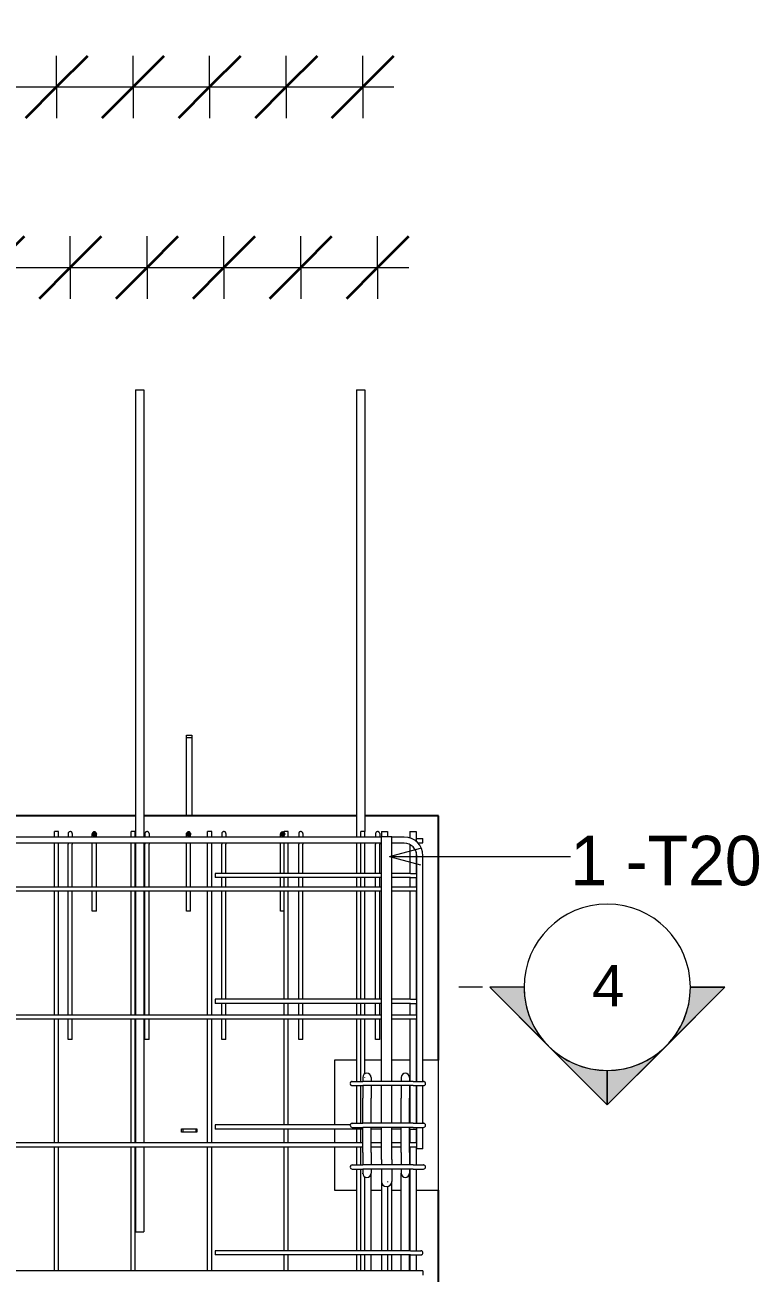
# Model space of a CAD drawing. Header units: millimetres. Extents: x -6138 to 17183, y 2886 to 77066.
# Drawn here: x -2346 to -934, y 5320 to 7722 of the extents above; entities that cross this region are included whole.
import ezdxf

# ---------------------------------------------------------------- set-up
doc = ezdxf.new("R2010")
doc.units = ezdxf.units.MM
for name, color, linetype, lineweight in [('A-ANNO-DIMS', 211, 'Continuous', 9), ('A-ANNO-DIMS-40', 211, 'Continuous', 9), ('A-GENM', 13, 'Continuous', 18), ('A-WALL', 113, 'Continuous', 25), ('G-ANNO-SYMB', 111, 'Continuous', 9), ('S-BEAM', 12, 'Continuous', 18), ('S-RBAR', 171, 'Continuous', 18), ('S-RBAR-IDEN', 171, 'Continuous', 9)]:
    doc.layers.add(name, color=color, linetype=linetype, lineweight=lineweight)
doc.styles.add('Arial', font='arial.ttf', dxfattribs={"height": 80})
doc.styles.add('Nirmala UI', font='Nirmala.ttf', dxfattribs={"height": 95.25})
doc.dimstyles.new('Arc_Length_-_2_5mm_Arial', dxfattribs={"dimscale": 304.8, "dimtxt": 100.546939, "dimasz": 0.393701, "dimexe": 0.19685, "dimexo": 0.0625, "dimgap": 0.229659, "dimtad": 1, "dimdec": 4, "dimzin": 0, "dimdsep": 46, "dimtxsty": 'Arial', "dimblk1": 'OBLIQUE', "dimblk2": 'OBLIQUE', "dimsah": 1, "dimcen": 0.09, "dimdle": 0.19685, "dimazin": 0, "dimtfac": 1, "dimtdec": 4, "dimtix": 1, "dimtmove": 0, "dimatfit": 3, "dimfxl": 0.19685, "dimfxlon": 1, "dimtvp": 1, "dimtolj": 1, "dimtzin": 0, "dimarcsym": 2})
doc.dimstyles.new('Arc_Length_-_2_5mm_Arial_1', dxfattribs={"dimscale": 304.8, "dimtxt": 100.546939, "dimasz": 0.393701, "dimexe": 0.19685, "dimexo": 0.0625, "dimgap": 0.229659, "dimtad": 1, "dimdec": 4, "dimzin": 0, "dimdsep": 46, "dimtxsty": 'Nirmala UI', "dimblk1": 'OBLIQUE', "dimblk2": 'OBLIQUE', "dimsah": 1, "dimcen": 0.09, "dimdle": 0.19685, "dimazin": 0, "dimtfac": 1, "dimtdec": 4, "dimtix": 1, "dimtmove": 0, "dimatfit": 3, "dimfxl": 0.19685, "dimfxlon": 1, "dimtvp": 1, "dimtolj": 1, "dimtzin": 0, "dimarcsym": 2})

# ---------------------------------------------------------------- blocks, each defined once
blk = doc.blocks.new('RR spread anchor face based - RR-SA-1_4-160-614768-Elevation Front 1')
at = {"layer": 'A-GENM'}
for p, q in [((-3735.4, 5597.7), (-3732.9, 5597.7)), ((-3735.4, 5591.7), (-3735.4, 5597.7)), ((-3732.9, 5597.7), (-3707.9, 5597.7)), ((-3732.9, 5597.7), (-3732.9, 5591.7)), ((-3707.9, 5597.7), (-3705.4, 5597.7)), ((-3707.9, 5597.7), (-3707.9, 5591.7)), ((-3705.4, 5597.7), (-3705.4, 5591.7)), ((-3732.9, 5591.7), (-3735.4, 5591.7)), ((-3707.9, 5591.7), (-3732.9, 5591.7)), ((-3705.4, 5591.7), (-3707.9, 5591.7))]:
    blk.add_line(p, q, dxfattribs=at)
blk = doc.blocks.new('RR spread anchor face based - RR-SA-2_5-250-614728-Elevation Front 1')
at = {"layer": 'A-GENM'}
for p, q in [((-3725.4, 6350), (-3725.4, 6355)), ((-3725.4, 6355), (-3715.4, 6355)), ((-3725.4, 6199.7), (-3725.4, 6350)), ((-3715.4, 6350), (-3725.4, 6350)), ((-3715.4, 6355), (-3715.4, 6350)), ((-3715.4, 6350), (-3715.4, 6199.7))]:
    blk.add_line(p, q, dxfattribs=at)
blk = doc.blocks.new('DIMBLOCK12-Elevation Front 1')
at = {"layer": 'A-ANNO-DIMS-40', "lineweight": 35}
for p, q in [((-2407.3, 7255.1), (-2347.3, 7315.1)), ((-2259.4, 7255.1), (-2199.4, 7315.1)), ((-2407.3, 7255.1), (-2467.3, 7195.1)), ((-2259.4, 7255.1), (-2319.4, 7195.1))]:
    blk.add_line(p, q, dxfattribs=at)
at = {"layer": 'A-ANNO-DIMS-40'}
for p, q in [((-2407.3, 7255.1), (-2407.3, 7315.1)), ((-2259.4, 7255.1), (-2259.4, 7315.1)), ((-2407.3, 7255.1), (-2259.4, 7255.1)), ((-2407.3, 7255.1), (-2407.3, 7195.1)), ((-2259.4, 7255.1), (-2259.4, 7195.1))]:
    blk.add_line(p, q, dxfattribs=at)
blk = doc.blocks.new('_Oblique')
at = {"color": 0, "linetype": 'ByBlock', "lineweight": -2}
blk.add_line((-0.5, -0.5), (0.5, 0.5), dxfattribs=at)
blk = doc.blocks.new('DIMBLOCK13-Elevation Front 1')
at = {"layer": 'A-ANNO-DIMS-40', "lineweight": 35}
for p, q in [((-2259.4, 7255.1), (-2199.4, 7315.1)), ((-2111.5, 7255.1), (-2051.5, 7315.1)), ((-2259.4, 7255.1), (-2319.4, 7195.1)), ((-2111.5, 7255.1), (-2171.5, 7195.1))]:
    blk.add_line(p, q, dxfattribs=at)
at = {"layer": 'A-ANNO-DIMS-40'}
for p, q in [((-2259.4, 7255.1), (-2259.4, 7315.1)), ((-2111.5, 7255.1), (-2111.5, 7315.1)), ((-2259.4, 7255.1), (-2111.5, 7255.1)), ((-2259.4, 7255.1), (-2259.4, 7195.1)), ((-2111.5, 7255.1), (-2111.5, 7195.1))]:
    blk.add_line(p, q, dxfattribs=at)
blk = doc.blocks.new('DIMBLOCK14-Elevation Front 1')
at = {"layer": 'A-ANNO-DIMS-40', "lineweight": 35}
for p, q in [((-2111.5, 7255.1), (-2051.5, 7315.1)), ((-1963.5, 7255.1), (-1903.5, 7315.1)), ((-2111.5, 7255.1), (-2171.5, 7195.1)), ((-1963.5, 7255.1), (-2023.5, 7195.1))]:
    blk.add_line(p, q, dxfattribs=at)
at = {"layer": 'A-ANNO-DIMS-40'}
for p, q in [((-2111.5, 7255.1), (-2111.5, 7315.1)), ((-1963.5, 7255.1), (-1963.5, 7315.1)), ((-2111.5, 7255.1), (-1963.5, 7255.1)), ((-2111.5, 7255.1), (-2111.5, 7195.1)), ((-1963.5, 7255.1), (-1963.5, 7195.1))]:
    blk.add_line(p, q, dxfattribs=at)
blk = doc.blocks.new('DIMBLOCK15-Elevation Front 1')
at = {"layer": 'A-ANNO-DIMS-40', "lineweight": 35}
for p, q in [((-1963.5, 7255.1), (-1903.5, 7315.1)), ((-1815.6, 7255.1), (-1755.6, 7315.1)), ((-1963.5, 7255.1), (-2023.5, 7195.1)), ((-1815.6, 7255.1), (-1875.6, 7195.1))]:
    blk.add_line(p, q, dxfattribs=at)
at = {"layer": 'A-ANNO-DIMS-40'}
for p, q in [((-1963.5, 7255.1), (-1963.5, 7315.1)), ((-1815.6, 7255.1), (-1815.6, 7315.1)), ((-1963.5, 7255.1), (-1815.6, 7255.1)), ((-1963.5, 7255.1), (-1963.5, 7195.1)), ((-1815.6, 7255.1), (-1815.6, 7195.1))]:
    blk.add_line(p, q, dxfattribs=at)
blk = doc.blocks.new('DIMBLOCK16-Elevation Front 1')
at = {"layer": 'A-ANNO-DIMS-40', "lineweight": 35}
for p, q in [((-1815.6, 7255.1), (-1755.6, 7315.1)), ((-1667.7, 7255.1), (-1607.7, 7315.1)), ((-1815.6, 7255.1), (-1875.6, 7195.1)), ((-1667.7, 7255.1), (-1727.7, 7195.1))]:
    blk.add_line(p, q, dxfattribs=at)
at = {"layer": 'A-ANNO-DIMS-40'}
for p, q in [((-1815.6, 7255.1), (-1815.6, 7315.1)), ((-1667.7, 7255.1), (-1667.7, 7315.1)), ((-1815.6, 7255.1), (-1607.7, 7255.1)), ((-1815.6, 7255.1), (-1815.6, 7195.1)), ((-1667.7, 7255.1), (-1667.7, 7195.1))]:
    blk.add_line(p, q, dxfattribs=at)
blk = doc.blocks.new('DIMBLOCK17-Elevation Front 1')
at = {"layer": 'A-ANNO-DIMS-40', "lineweight": 35}
for p, q in [((-4034.5, 7255.1), (-3974.5, 7315.1)), ((-3886.6, 7255.1), (-3826.6, 7315.1)), ((-3738.6, 7255.1), (-3678.6, 7315.1)), ((-3590.7, 7255.1), (-3530.7, 7315.1)), ((-3442.8, 7255.1), (-3382.8, 7315.1)), ((-3294.9, 7255.1), (-3234.9, 7315.1)), ((-3146.9, 7255.1), (-3086.9, 7315.1)), ((-2999, 7255.1), (-2939, 7315.1)), ((-2851.1, 7255.1), (-2791.1, 7315.1)), ((-2703.2, 7255.1), (-2643.2, 7315.1)), ((-2555.2, 7255.1), (-2495.2, 7315.1)), ((-2407.3, 7255.1), (-2347.3, 7315.1)), ((-2259.4, 7255.1), (-2199.4, 7315.1)), ((-2111.5, 7255.1), (-2051.5, 7315.1)), ((-1963.5, 7255.1), (-1903.5, 7315.1)), ((-1815.6, 7255.1), (-1755.6, 7315.1)), ((-1667.7, 7255.1), (-1607.7, 7315.1)), ((-4034.5, 7255.1), (-4094.5, 7195.1)), ((-3886.6, 7255.1), (-3946.6, 7195.1)), ((-3738.6, 7255.1), (-3798.6, 7195.1)), ((-3590.7, 7255.1), (-3650.7, 7195.1)), ((-3442.8, 7255.1), (-3502.8, 7195.1)), ((-3294.9, 7255.1), (-3354.9, 7195.1)), ((-3146.9, 7255.1), (-3206.9, 7195.1)), ((-2999, 7255.1), (-3059, 7195.1)), ((-2851.1, 7255.1), (-2911.1, 7195.1)), ((-2703.2, 7255.1), (-2763.2, 7195.1)), ((-2555.2, 7255.1), (-2615.2, 7195.1)), ((-2407.3, 7255.1), (-2467.3, 7195.1)), ((-2259.4, 7255.1), (-2319.4, 7195.1)), ((-2111.5, 7255.1), (-2171.5, 7195.1)), ((-1963.5, 7255.1), (-2023.5, 7195.1)), ((-1815.6, 7255.1), (-1875.6, 7195.1)), ((-1667.7, 7255.1), (-1727.7, 7195.1))]:
    blk.add_line(p, q, dxfattribs=at)
at = {"layer": 'A-ANNO-DIMS-40'}
for p, q in [((-4034.5, 7255.1), (-4034.5, 7315.1)), ((-3886.6, 7255.1), (-3886.6, 7315.1)), ((-3738.6, 7255.1), (-3738.6, 7315.1)), ((-3590.7, 7255.1), (-3590.7, 7315.1)), ((-3442.8, 7255.1), (-3442.8, 7315.1)), ((-3294.9, 7255.1), (-3294.9, 7315.1)), ((-3146.9, 7255.1), (-3146.9, 7315.1)), ((-2999, 7255.1), (-2999, 7315.1)), ((-2851.1, 7255.1), (-2851.1, 7315.1)), ((-2703.2, 7255.1), (-2703.2, 7315.1)), ((-2555.2, 7255.1), (-2555.2, 7315.1)), ((-2407.3, 7255.1), (-2407.3, 7315.1)), ((-2259.4, 7255.1), (-2259.4, 7315.1)), ((-2111.5, 7255.1), (-2111.5, 7315.1)), ((-1963.5, 7255.1), (-1963.5, 7315.1)), ((-1815.6, 7255.1), (-1815.6, 7315.1)), ((-1667.7, 7255.1), (-1667.7, 7315.1)), ((-4094.5, 7255.1), (-1607.7, 7255.1)), ((-4094.5, 7255.1), (-3886.6, 7255.1)), ((-4034.5, 7255.1), (-4034.5, 7195.1)), ((-3886.6, 7255.1), (-3738.6, 7255.1)), ((-3886.6, 7255.1), (-3886.6, 7195.1)), ((-3738.6, 7255.1), (-3590.7, 7255.1)), ((-3738.6, 7255.1), (-3738.6, 7195.1)), ((-3590.7, 7255.1), (-3442.8, 7255.1)), ((-3590.7, 7255.1), (-3590.7, 7195.1)), ((-3442.8, 7255.1), (-3294.9, 7255.1)), ((-3442.8, 7255.1), (-3442.8, 7195.1)), ((-3294.9, 7255.1), (-3146.9, 7255.1)), ((-3294.9, 7255.1), (-3294.9, 7195.1)), ((-3146.9, 7255.1), (-2999, 7255.1)), ((-3146.9, 7255.1), (-3146.9, 7195.1)), ((-2999, 7255.1), (-2851.1, 7255.1)), ((-2999, 7255.1), (-2999, 7195.1)), ((-2851.1, 7255.1), (-2703.2, 7255.1)), ((-2851.1, 7255.1), (-2851.1, 7195.1)), ((-2703.2, 7255.1), (-2555.2, 7255.1)), ((-2703.2, 7255.1), (-2703.2, 7195.1)), ((-2555.2, 7255.1), (-2407.3, 7255.1)), ((-2555.2, 7255.1), (-2555.2, 7195.1)), ((-2407.3, 7255.1), (-2259.4, 7255.1)), ((-2407.3, 7255.1), (-2407.3, 7195.1)), ((-2259.4, 7255.1), (-2111.5, 7255.1)), ((-2259.4, 7255.1), (-2259.4, 7195.1)), ((-2111.5, 7255.1), (-1963.5, 7255.1)), ((-2111.5, 7255.1), (-2111.5, 7195.1)), ((-1963.5, 7255.1), (-1815.6, 7255.1)), ((-1963.5, 7255.1), (-1963.5, 7195.1)), ((-1815.6, 7255.1), (-1607.7, 7255.1)), ((-1815.6, 7255.1), (-1815.6, 7195.1)), ((-1667.7, 7255.1), (-1667.7, 7195.1))]:
    blk.add_line(p, q, dxfattribs=at)
blk = doc.blocks.new('_None')
blk = doc.blocks.new('DIMBLOCK29-Elevation Front 1')
at = {"layer": 'A-ANNO-DIMS-40', "lineweight": 35}
for p, q in [((-2433, 7602.5), (-2373, 7662.5)), ((-2285.7, 7602.5), (-2225.7, 7662.5)), ((-2433, 7602.5), (-2493, 7542.5)), ((-2285.7, 7602.5), (-2345.7, 7542.5))]:
    blk.add_line(p, q, dxfattribs=at)
at = {"layer": 'A-ANNO-DIMS-40'}
for p, q in [((-2433, 7602.5), (-2433, 7662.5)), ((-2285.7, 7602.5), (-2285.7, 7662.5)), ((-2433, 7602.5), (-2285.7, 7602.5)), ((-2433, 7602.5), (-2433, 7542.5)), ((-2285.7, 7602.5), (-2285.7, 7542.5))]:
    blk.add_line(p, q, dxfattribs=at)
blk = doc.blocks.new('DIMBLOCK30-Elevation Front 1')
at = {"layer": 'A-ANNO-DIMS-40', "lineweight": 35}
for p, q in [((-2285.7, 7602.5), (-2225.7, 7662.5)), ((-2138.3, 7602.5), (-2078.3, 7662.5)), ((-2285.7, 7602.5), (-2345.7, 7542.5)), ((-2138.3, 7602.5), (-2198.3, 7542.5))]:
    blk.add_line(p, q, dxfattribs=at)
at = {"layer": 'A-ANNO-DIMS-40'}
for p, q in [((-2285.7, 7602.5), (-2285.7, 7662.5)), ((-2138.3, 7602.5), (-2138.3, 7662.5)), ((-2285.7, 7602.5), (-2138.3, 7602.5)), ((-2285.7, 7602.5), (-2285.7, 7542.5)), ((-2138.3, 7602.5), (-2138.3, 7542.5))]:
    blk.add_line(p, q, dxfattribs=at)
blk = doc.blocks.new('DIMBLOCK31-Elevation Front 1')
at = {"layer": 'A-ANNO-DIMS-40', "lineweight": 35}
for p, q in [((-2138.3, 7602.5), (-2078.3, 7662.5)), ((-1991, 7602.5), (-1931, 7662.5)), ((-2138.3, 7602.5), (-2198.3, 7542.5)), ((-1991, 7602.5), (-2051, 7542.5))]:
    blk.add_line(p, q, dxfattribs=at)
at = {"layer": 'A-ANNO-DIMS-40'}
for p, q in [((-2138.3, 7602.5), (-2138.3, 7662.5)), ((-1991, 7602.5), (-1991, 7662.5)), ((-2138.3, 7602.5), (-1991, 7602.5)), ((-2138.3, 7602.5), (-2138.3, 7542.5)), ((-1991, 7602.5), (-1991, 7542.5))]:
    blk.add_line(p, q, dxfattribs=at)
blk = doc.blocks.new('DIMBLOCK32-Elevation Front 1')
at = {"layer": 'A-ANNO-DIMS-40', "lineweight": 35}
for p, q in [((-1991, 7602.5), (-1931, 7662.5)), ((-1843.6, 7602.5), (-1783.6, 7662.5)), ((-1991, 7602.5), (-2051, 7542.5)), ((-1843.6, 7602.5), (-1903.6, 7542.5))]:
    blk.add_line(p, q, dxfattribs=at)
at = {"layer": 'A-ANNO-DIMS-40'}
for p, q in [((-1991, 7602.5), (-1991, 7662.5)), ((-1843.6, 7602.5), (-1843.6, 7662.5)), ((-1991, 7602.5), (-1843.6, 7602.5)), ((-1991, 7602.5), (-1991, 7542.5)), ((-1843.6, 7602.5), (-1843.6, 7542.5))]:
    blk.add_line(p, q, dxfattribs=at)
blk = doc.blocks.new('DIMBLOCK33-Elevation Front 1')
at = {"layer": 'A-ANNO-DIMS-40', "lineweight": 35}
for p, q in [((-1843.6, 7602.5), (-1783.6, 7662.5)), ((-1696.3, 7602.5), (-1636.3, 7662.5)), ((-1843.6, 7602.5), (-1903.6, 7542.5)), ((-1696.3, 7602.5), (-1756.3, 7542.5))]:
    blk.add_line(p, q, dxfattribs=at)
at = {"layer": 'A-ANNO-DIMS-40'}
for p, q in [((-1843.6, 7602.5), (-1843.6, 7662.5)), ((-1696.3, 7602.5), (-1696.3, 7662.5)), ((-1843.6, 7602.5), (-1636.3, 7602.5)), ((-1843.6, 7602.5), (-1843.6, 7542.5)), ((-1696.3, 7602.5), (-1696.3, 7542.5))]:
    blk.add_line(p, q, dxfattribs=at)
blk = doc.blocks.new('DIMBLOCK34-Elevation Front 1')
at = {"layer": 'A-ANNO-DIMS-40', "lineweight": 35}
for p, q in [((-4053.7, 7602.5), (-3993.7, 7662.5)), ((-3906.4, 7602.5), (-3846.4, 7662.5)), ((-3759, 7602.5), (-3699, 7662.5)), ((-3611.7, 7602.5), (-3551.7, 7662.5)), ((-3464.4, 7602.5), (-3404.4, 7662.5)), ((-3317, 7602.5), (-3257, 7662.5)), ((-3169.7, 7602.5), (-3109.7, 7662.5)), ((-3022.4, 7602.5), (-2962.4, 7662.5)), ((-2875, 7602.5), (-2815, 7662.5)), ((-2727.7, 7602.5), (-2667.7, 7662.5)), ((-2580.3, 7602.5), (-2520.3, 7662.5)), ((-2433, 7602.5), (-2373, 7662.5)), ((-2285.7, 7602.5), (-2225.7, 7662.5)), ((-2138.3, 7602.5), (-2078.3, 7662.5)), ((-1991, 7602.5), (-1931, 7662.5)), ((-1843.6, 7602.5), (-1783.6, 7662.5)), ((-1696.3, 7602.5), (-1636.3, 7662.5)), ((-4053.7, 7602.5), (-4113.7, 7542.5)), ((-3906.4, 7602.5), (-3966.4, 7542.5)), ((-3759, 7602.5), (-3819, 7542.5)), ((-3611.7, 7602.5), (-3671.7, 7542.5)), ((-3464.4, 7602.5), (-3524.4, 7542.5)), ((-3317, 7602.5), (-3377, 7542.5)), ((-3169.7, 7602.5), (-3229.7, 7542.5)), ((-3022.4, 7602.5), (-3082.4, 7542.5)), ((-2875, 7602.5), (-2935, 7542.5)), ((-2727.7, 7602.5), (-2787.7, 7542.5)), ((-2580.3, 7602.5), (-2640.3, 7542.5)), ((-2433, 7602.5), (-2493, 7542.5)), ((-2285.7, 7602.5), (-2345.7, 7542.5)), ((-2138.3, 7602.5), (-2198.3, 7542.5)), ((-1991, 7602.5), (-2051, 7542.5)), ((-1843.6, 7602.5), (-1903.6, 7542.5)), ((-1696.3, 7602.5), (-1756.3, 7542.5))]:
    blk.add_line(p, q, dxfattribs=at)
at = {"layer": 'A-ANNO-DIMS-40'}
for p, q in [((-4053.7, 7602.5), (-4053.7, 7662.5)), ((-3906.4, 7602.5), (-3906.4, 7662.5)), ((-3759, 7602.5), (-3759, 7662.5)), ((-3611.7, 7602.5), (-3611.7, 7662.5)), ((-3464.4, 7602.5), (-3464.4, 7662.5)), ((-3317, 7602.5), (-3317, 7662.5)), ((-3169.7, 7602.5), (-3169.7, 7662.5)), ((-3022.4, 7602.5), (-3022.4, 7662.5)), ((-2875, 7602.5), (-2875, 7662.5)), ((-2727.7, 7602.5), (-2727.7, 7662.5)), ((-2580.3, 7602.5), (-2580.3, 7662.5)), ((-2433, 7602.5), (-2433, 7662.5)), ((-2285.7, 7602.5), (-2285.7, 7662.5)), ((-2138.3, 7602.5), (-2138.3, 7662.5)), ((-1991, 7602.5), (-1991, 7662.5)), ((-1843.6, 7602.5), (-1843.6, 7662.5)), ((-1696.3, 7602.5), (-1696.3, 7662.5)), ((-4113.7, 7602.5), (-1636.3, 7602.5)), ((-4113.7, 7602.5), (-3906.4, 7602.5)), ((-4053.7, 7602.5), (-4053.7, 7542.5)), ((-3906.4, 7602.5), (-3759, 7602.5)), ((-3906.4, 7602.5), (-3906.4, 7542.5)), ((-3759, 7602.5), (-3611.7, 7602.5)), ((-3759, 7602.5), (-3759, 7542.5)), ((-3611.7, 7602.5), (-3464.4, 7602.5)), ((-3611.7, 7602.5), (-3611.7, 7542.5)), ((-3464.4, 7602.5), (-3317, 7602.5)), ((-3464.4, 7602.5), (-3464.4, 7542.5)), ((-3317, 7602.5), (-3169.7, 7602.5)), ((-3317, 7602.5), (-3317, 7542.5)), ((-3169.7, 7602.5), (-3022.4, 7602.5)), ((-3169.7, 7602.5), (-3169.7, 7542.5)), ((-3022.4, 7602.5), (-2875, 7602.5)), ((-3022.4, 7602.5), (-3022.4, 7542.5)), ((-2875, 7602.5), (-2727.7, 7602.5)), ((-2875, 7602.5), (-2875, 7542.5)), ((-2727.7, 7602.5), (-2580.3, 7602.5)), ((-2727.7, 7602.5), (-2727.7, 7542.5)), ((-2580.3, 7602.5), (-2433, 7602.5)), ((-2580.3, 7602.5), (-2580.3, 7542.5)), ((-2433, 7602.5), (-2285.7, 7602.5)), ((-2433, 7602.5), (-2433, 7542.5)), ((-2285.7, 7602.5), (-2138.3, 7602.5)), ((-2285.7, 7602.5), (-2285.7, 7542.5)), ((-2138.3, 7602.5), (-1991, 7602.5)), ((-2138.3, 7602.5), (-2138.3, 7542.5)), ((-1991, 7602.5), (-1843.6, 7602.5)), ((-1991, 7602.5), (-1991, 7542.5)), ((-1843.6, 7602.5), (-1636.3, 7602.5)), ((-1843.6, 7602.5), (-1843.6, 7542.5)), ((-1696.3, 7602.5), (-1696.3, 7542.5))]:
    blk.add_line(p, q, dxfattribs=at)
blk = doc.blocks.new('Detail View - M_Section Head - Filled SHOP DWG-600895-Elevation Front 1')
at = {"layer": 'G-ANNO-SYMB'}
h = blk.add_hatch(color=256, dxfattribs=at)
edge = h.paths.add_edge_path()
edge.add_line((-1452, 4670.2), (-1385.7, 4670.2))
edge.add_arc((-1225.7, 4670.2), 160, 180, 225)
edge.add_line((-1338.8, 4557.1), (-1452, 4670.2))
h = blk.add_hatch(color=256, dxfattribs=at)
edge = h.paths.add_edge_path()
edge.add_line((-999.4, 4670.2), (-1112.6, 4557.1))
edge.add_arc((-1225.7, 4670.2), 160, 315, 360)
edge.add_line((-1065.7, 4670.2), (-999.4, 4670.2))
h = blk.add_hatch(color=256, dxfattribs=at)
edge = h.paths.add_edge_path()
edge.add_line((-1225.7, 4443.9), (-1338.8, 4557.1))
edge.add_arc((-1225.7, 4670.2), 160, 225, 270)
edge.add_line((-1225.7, 4510.2), (-1225.7, 4443.9))
h = blk.add_hatch(color=256, dxfattribs=at)
edge = h.paths.add_edge_path()
edge.add_line((-1225.7, 4443.9), (-1225.7, 4510.2))
edge.add_arc((-1225.7, 4670.2), 160, 270, 315)
edge.add_line((-1112.6, 4557.1), (-1225.7, 4443.9))
for p, q in [((-1225.7, 4443.9), (-1452, 4670.2)), ((-1385.7, 4670.2), (-1452, 4670.2)), ((-1452, 4670.2), (-1338.8, 4557.1)), ((-1385.7, 4670.2), (-1452, 4670.2)), ((-1225.7, 4443.9), (-999.4, 4670.2)), ((-1112.6, 4557.1), (-999.4, 4670.2)), ((-1065.7, 4670.2), (-999.4, 4670.2)), ((-999.4, 4670.2), (-1065.7, 4670.2)), ((-1338.8, 4557.1), (-1225.7, 4443.9)), ((-1225.7, 4443.9), (-1112.6, 4557.1)), ((-1225.7, 4510.2), (-1225.7, 4443.9)), ((-1225.7, 4443.9), (-1225.7, 4510.2))]:
    blk.add_line(p, q, dxfattribs=at)
for start, end in [(360, 180), (180, 360), (180, 225), (315, 0), (225, 270), (270, 315)]:
    blk.add_arc((-1225.7, 4670.2), 160, start, end, dxfattribs=at)

msp = doc.modelspace()

# ---------------------------------------------------------------- hatches: boundary and pattern name
at = {"layer": 'S-RBAR'}
h = msp.add_hatch(color=256, dxfattribs=at)
edge = h.paths.add_edge_path()
edge.add_arc((-2212.89395, 6165.25082), 4, 0, 360)
for points in [[(-2212.89395, 6161.25082), (-2208.89395, 6165.25082), (-2212.89395, 6169.25082), (-2216.89395, 6165.25082)], [(-2031.64395, 6161.25082), (-2027.64395, 6165.25082), (-2031.64395, 6169.25082), (-2035.64395, 6165.25082), (-2034.81285, 6164.41972)], [(-1850.39395, 6161.25082), (-1846.39395, 6165.25082), (-1850.39395, 6169.25082), (-1854.39395, 6165.25082)]]:
    msp.add_hatch(color=256, dxfattribs=at).paths.add_polyline_path(points)
h = msp.add_hatch(color=256, dxfattribs=at)
edge = h.paths.add_edge_path()
edge.add_arc((-2031.64395, 6165.25082), 4, 0, 360)
h = msp.add_hatch(color=256, dxfattribs=at)
edge = h.paths.add_edge_path()
edge.add_arc((-1850.39395, 6165.25082), 4, 0, 360)

# ---------------------------------------------------------------- linework, layer by layer
at = {"layer": 'A-WALL'}
for p, q in [((-2133.39395, 6199.75), (-2617.39395, 6199.75)), ((-1708.39395, 6199.75), (-2117.39395, 6199.75)), ((-1550.39395, 6199.75), (-1692.39395, 6199.75)), ((-1550.39395, 5729.79961), (-1550.39395, 6199.75)), ((-1550.39395, 3269.75), (-1550.39395, 5479.75))]:
    msp.add_line(p, q, dxfattribs=at)
at = {"layer": 'G-ANNO-SYMB'}
msp.add_line((-1465.69533, 5870.20083), (-1511.09209, 5870.20083), dxfattribs=at)
at = {"layer": 'S-BEAM'}
for p, q in [((-1750.39395, 5729.75), (-1750.39395, 5605.18477)), ((-1708.39395, 5729.75), (-1750.39395, 5729.75)), ((-1660.39395, 5729.75), (-1692.3084, 5729.75)), ((-1605.39395, 5729.75), (-1640.39395, 5729.75)), ((-1592.39395, 5729.75), (-1593.39395, 5729.75)), ((-1550.39395, 5729.75), (-1580.39395, 5729.75)), ((-1550.39395, 5479.75), (-1550.39395, 5729.75)), ((-1750.39395, 5597.18477), (-1750.39395, 5570.57049)), ((-1750.39395, 5562.57049), (-1750.39395, 5479.75)), ((-1750.39395, 5479.75), (-1708.39395, 5479.75)), ((-1680.39395, 5479.75), (-1660.39395, 5479.75)), ((-1640.39395, 5479.75), (-1622.39395, 5479.75)), ((-1606.39395, 5479.75), (-1605.39395, 5479.75)), ((-1593.39395, 5479.75), (-1550.39395, 5479.75))]:
    msp.add_line(p, q, dxfattribs=at)
at = {"layer": 'S-RBAR'}
for p, q in [((-2133.39395, 7019.75), (-2133.39395, 6159.21371)), ((-2133.39395, 7019.75), (-2117.39395, 7019.75)), ((-2117.39395, 7019.75), (-2117.39395, 6159.21371)), ((-1708.39395, 7019.75), (-1708.39395, 6159.21371)), ((-1708.39395, 7019.75), (-1692.39395, 7019.75)), ((-1692.39395, 7019.75), (-1692.39395, 6169.75)), ((-1660.39395, 6159.21371), (-3490.39395, 6159.21371)), ((-2281.66219, 6169.75), (-2289.66219, 6169.75)), ((-2289.66219, 6159.21371), (-2289.66219, 6169.75)), ((-2281.66219, 6159.21371), (-2281.66219, 6169.75)), ((-2263.38948, 6165.75), (-2263.38948, 6159.34939)), ((-2255.38948, 6165.75), (-2255.38948, 6159.34939)), ((-2212.89395, 6169.25082), (-2216.89395, 6165.25082)), ((-2216.89395, 6159.39295), (-2216.89395, 6165.25082)), ((-2216.89395, 6165.25082), (-2212.89395, 6161.25082)), ((-2208.89395, 6165.25082), (-2212.89395, 6169.25082)), ((-2212.89395, 6161.25082), (-2208.89395, 6165.25082)), ((-2208.89395, 6159.39295), (-2208.89395, 6165.25082)), ((-2134.32375, 6169.75), (-2142.32375, 6169.75)), ((-2142.32375, 6159.21371), (-2142.32375, 6169.75)), ((-2134.32375, 6159.21371), (-2134.32375, 6169.75)), ((-2115.46527, 6165.75), (-2115.46527, 6159.34939)), ((-2107.46527, 6165.75), (-2107.46527, 6159.34939)), ((-2031.64395, 6169.25082), (-2035.64395, 6165.25082)), ((-2035.64395, 6159.39295), (-2035.64395, 6165.25082)), ((-2035.64395, 6165.25082), (-2034.81285, 6164.41972)), ((-2034.81285, 6164.41972), (-2031.64395, 6161.25082)), ((-2027.64395, 6165.25082), (-2031.64395, 6169.25082)), ((-2031.64395, 6161.25082), (-2027.64395, 6165.25082)), ((-2027.64395, 6159.39295), (-2027.64395, 6165.25082)), ((-1986.9853, 6169.75), (-1994.9853, 6169.75)), ((-1994.9853, 6159.21371), (-1994.9853, 6169.75)), ((-1986.9853, 6159.21371), (-1986.9853, 6169.75)), ((-1967.54106, 6165.75), (-1967.54106, 6159.34939)), ((-1959.54106, 6165.75), (-1959.54106, 6159.34939)), ((-1850.39395, 6169.25082), (-1854.39395, 6165.25082)), ((-1854.39395, 6159.39295), (-1854.39395, 6165.25082)), ((-1854.39395, 6165.25082), (-1850.39395, 6161.25082)), ((-1846.39395, 6165.25082), (-1850.39395, 6169.25082)), ((-1850.39395, 6161.25082), (-1846.39395, 6165.25082)), ((-1839.64685, 6169.75), (-1847.64685, 6169.75)), ((-1847.64685, 6159.21371), (-1847.64685, 6169.75)), ((-1839.64685, 6159.21371), (-1839.64685, 6169.75)), ((-1819.61685, 6165.75), (-1819.61685, 6159.34939)), ((-1811.61685, 6165.75), (-1811.61685, 6159.34939)), ((-1692.3084, 6169.75), (-1700.3084, 6169.75)), ((-1700.3084, 6159.21371), (-1700.3084, 6169.75)), ((-1692.3084, 6159.21371), (-1692.3084, 6169.75)), ((-1671.69263, 6165.75), (-1671.69263, 6159.34939)), ((-1663.69263, 6165.75), (-1663.69263, 6159.34939)), ((-1660.39395, 6169.75), (-1660.39395, 6159.75)), ((-1660.39395, 6169.75), (-1648.39395, 6169.75)), ((-1640.39395, 6159.75), (-1660.39395, 6159.75)), ((-1660.39395, 5688.88069), (-1660.39395, 6159.75)), ((-1648.39395, 6169.75), (-1648.39395, 6159.75)), ((-1640.39395, 5688.88069), (-1640.39395, 6159.75)), ((-1616.39395, 6159.21371), (-1640.39395, 6159.21371)), ((-1605.39395, 6169.75), (-1605.39395, 6157.29012)), ((-1605.39395, 6169.75), (-1593.39395, 6169.75)), ((-1593.39395, 6169.75), (-1593.39395, 6150.55399)), ((-1593.39395, 6156.3107), (-1580.39395, 6156.3107)), ((-1590.66275, 6148.3107), (-1580.39395, 6148.3107)), ((-1580.39395, 6148.3107), (-1580.39395, 6156.3107)), ((-1660.39395, 6147.21371), (-3490.39395, 6147.21371)), ((-2289.66219, 6063.0365), (-2289.66219, 6147.21371)), ((-2281.66219, 6063.0365), (-2281.66219, 6147.21371)), ((-2263.38948, 6147.37398), (-2263.38948, 6145.75)), ((-2263.38948, 6063.0365), (-2263.38948, 6145.75)), ((-2255.38948, 6147.37398), (-2255.38948, 6145.75)), ((-2255.38948, 6063.0365), (-2255.38948, 6145.75)), ((-2216.89395, 6145.25082), (-2216.89395, 6147.42673)), ((-2216.89395, 6063.0365), (-2216.89395, 6145.25082)), ((-2208.89395, 6145.25082), (-2208.89395, 6147.42673)), ((-2208.89395, 6063.0365), (-2208.89395, 6145.25082)), ((-2142.32375, 6063.0365), (-2142.32375, 6147.21371)), ((-2134.32375, 6063.0365), (-2134.32375, 6147.21371)), ((-2133.39395, 6147.21371), (-2133.39395, 6063.0365)), ((-2117.39395, 6147.21371), (-2117.39395, 6063.0365)), ((-2115.46527, 6147.37398), (-2115.46527, 6145.75)), ((-2115.46527, 6063.0365), (-2115.46527, 6145.75)), ((-2107.46527, 6147.37398), (-2107.46527, 6145.75)), ((-2107.46527, 6063.0365), (-2107.46527, 6145.75)), ((-2035.64395, 6145.25082), (-2035.64395, 6147.42673)), ((-2035.64395, 6063.0365), (-2035.64395, 6145.25082)), ((-2027.64395, 6145.25082), (-2027.64395, 6147.42673)), ((-2027.64395, 6063.0365), (-2027.64395, 6145.25082)), ((-1994.9853, 6063.0365), (-1994.9853, 6147.21371)), ((-1986.9853, 6063.0365), (-1986.9853, 6147.21371)), ((-1967.54106, 6147.37398), (-1967.54106, 6145.75)), ((-1967.54106, 6089.19052), (-1967.54106, 6145.75)), ((-1959.54106, 6147.37398), (-1959.54106, 6145.75)), ((-1959.54106, 6089.19052), (-1959.54106, 6145.75)), ((-1854.39395, 6145.25082), (-1854.39395, 6147.42673)), ((-1854.39395, 6089.19052), (-1854.39395, 6145.25082)), ((-1847.64685, 6089.19052), (-1847.64685, 6147.21371)), ((-1839.64685, 6089.19052), (-1839.64685, 6147.21371)), ((-1819.61685, 6147.37398), (-1819.61685, 6145.75)), ((-1819.61685, 6089.19052), (-1819.61685, 6145.75)), ((-1811.61685, 6147.37398), (-1811.61685, 6145.75)), ((-1811.61685, 6089.19052), (-1811.61685, 6145.75)), ((-1708.39395, 6147.21371), (-1708.39395, 6089.19052)), ((-1700.3084, 6089.19052), (-1700.3084, 6147.21371)), ((-1692.3084, 6089.19052), (-1692.3084, 6147.21371)), ((-1671.69263, 6147.37398), (-1671.69263, 6145.75)), ((-1671.69263, 6089.19052), (-1671.69263, 6145.75)), ((-1663.69263, 6147.37398), (-1663.69263, 6145.75)), ((-1663.69263, 6089.19052), (-1663.69263, 6145.75)), ((-1616.39395, 6147.21371), (-1640.39395, 6147.21371)), ((-1605.39395, 6144.41253), (-1605.39395, 6089.19052)), ((-1593.39395, 6129.86528), (-1593.39395, 6089.19052)), ((-1592.39395, 5688.88069), (-1592.39395, 6123.21371)), ((-1580.39395, 5688.88069), (-1580.39395, 6123.21371)), ((-1660.39395, 6089.19052), (-1980.39395, 6089.19052)), ((-1980.39395, 6089.19052), (-1980.39395, 6081.19052)), ((-1660.39395, 6081.19052), (-1980.39395, 6081.19052)), ((-1967.54106, 6063.0365), (-1967.54106, 6081.19052)), ((-1959.54106, 6063.0365), (-1959.54106, 6081.19052)), ((-1854.39395, 6063.0365), (-1854.39395, 6081.19052)), ((-1847.64685, 6063.0365), (-1847.64685, 6081.19052)), ((-1839.64685, 6063.0365), (-1839.64685, 6081.19052)), ((-1819.61685, 6063.0365), (-1819.61685, 6081.19052)), ((-1811.61685, 6063.0365), (-1811.61685, 6081.19052)), ((-1708.39395, 6081.19052), (-1708.39395, 6063.0365)), ((-1700.3084, 6063.0365), (-1700.3084, 6081.19052)), ((-1692.3084, 6063.0365), (-1692.3084, 6081.19052)), ((-1671.69263, 6063.0365), (-1671.69263, 6081.19052)), ((-1663.69263, 6063.0365), (-1663.69263, 6081.19052)), ((-1604.39395, 6089.19052), (-1640.39395, 6089.19052)), ((-1604.39395, 6081.19052), (-1640.39395, 6081.19052)), ((-1605.39395, 6081.19052), (-1605.39395, 6063.0365)), ((-1604.39395, 6089.19052), (-1592.03023, 6089.19052)), ((-1604.39395, 6081.19052), (-1592.03023, 6081.19052)), ((-1593.39395, 6081.19052), (-1593.39395, 6063.0365)), ((-1660.39395, 6063.0365), (-3490.39395, 6063.0365)), ((-1660.39395, 6055.0365), (-3490.39395, 6055.0365)), ((-2289.66219, 5816.80349), (-2289.66219, 6055.0365)), ((-2281.66219, 5816.80349), (-2281.66219, 6055.0365)), ((-2263.38948, 5816.80349), (-2263.38948, 6055.0365)), ((-2255.38948, 5816.80349), (-2255.38948, 6055.0365)), ((-2216.89395, 6016.75082), (-2216.89395, 6055.0365)), ((-2208.89395, 6016.75082), (-2208.89395, 6055.0365)), ((-2142.32375, 5816.80349), (-2142.32375, 6055.0365)), ((-2134.32375, 5816.80349), (-2134.32375, 6055.0365)), ((-2133.39395, 6055.0365), (-2133.39395, 5816.80349)), ((-2117.39395, 6055.0365), (-2117.39395, 5816.80349)), ((-2115.46527, 5816.80349), (-2115.46527, 6055.0365)), ((-2107.46527, 5816.80349), (-2107.46527, 6055.0365)), ((-2035.64395, 6016.75082), (-2035.64395, 6055.0365)), ((-2027.64395, 6016.75082), (-2027.64395, 6055.0365)), ((-1994.9853, 5816.80349), (-1994.9853, 6055.0365)), ((-1986.9853, 5816.80349), (-1986.9853, 6055.0365)), ((-1967.54106, 5847.18764), (-1967.54106, 6055.0365)), ((-1959.54106, 5847.18764), (-1959.54106, 6055.0365)), ((-1854.39395, 6016.75082), (-1854.39395, 6055.0365)), ((-1847.64685, 5847.18764), (-1847.64685, 6055.0365)), ((-1839.64685, 5847.18764), (-1839.64685, 6055.0365)), ((-1819.61685, 5847.18764), (-1819.61685, 6055.0365)), ((-1811.61685, 5847.18764), (-1811.61685, 6055.0365)), ((-1708.39395, 6055.0365), (-1708.39395, 5847.18764)), ((-1700.3084, 5847.18764), (-1700.3084, 6055.0365)), ((-1692.3084, 5847.18764), (-1692.3084, 6055.0365)), ((-1671.69263, 5847.18764), (-1671.69263, 6055.0365)), ((-1663.69263, 5847.18764), (-1663.69263, 6055.0365)), ((-1592.39395, 6063.0365), (-1640.39395, 6063.0365)), ((-1592.39395, 6055.0365), (-1640.39395, 6055.0365)), ((-1605.39395, 6055.0365), (-1605.39395, 5847.18764)), ((-1593.39395, 6055.0365), (-1593.39395, 5847.18764)), ((-2208.89395, 6016.75082), (-2216.89395, 6016.75082)), ((-2027.64395, 6016.75082), (-2035.64395, 6016.75082)), ((-1847.64685, 6016.75082), (-1854.39395, 6016.75082)), ((-1660.39395, 5847.18764), (-1980.39395, 5847.18764)), ((-1980.39395, 5847.18764), (-1980.39395, 5839.18764)), ((-1660.39395, 5839.18764), (-1980.39395, 5839.18764)), ((-1967.54106, 5816.80349), (-1967.54106, 5839.18764)), ((-1959.54106, 5816.80349), (-1959.54106, 5839.18764)), ((-1847.64685, 5816.80349), (-1847.64685, 5839.18764)), ((-1839.64685, 5816.80349), (-1839.64685, 5839.18764)), ((-1819.61685, 5816.80349), (-1819.61685, 5839.18764)), ((-1811.61685, 5816.80349), (-1811.61685, 5839.18764)), ((-1708.39395, 5839.18764), (-1708.39395, 5816.80349)), ((-1700.3084, 5816.80349), (-1700.3084, 5839.18764)), ((-1692.3084, 5816.80349), (-1692.3084, 5839.18764)), ((-1671.69263, 5816.80349), (-1671.69263, 5839.18764)), ((-1663.69263, 5816.80349), (-1663.69263, 5839.18764)), ((-1604.39395, 5847.18764), (-1640.39395, 5847.18764)), ((-1604.39395, 5839.18764), (-1640.39395, 5839.18764)), ((-1605.39395, 5839.18764), (-1605.39395, 5816.80349)), ((-1604.39395, 5847.18764), (-1592.03023, 5847.18764)), ((-1604.39395, 5839.18764), (-1592.03023, 5839.18764)), ((-1593.39395, 5839.18764), (-1593.39395, 5816.80349)), ((-1660.39395, 5816.80349), (-3490.39395, 5816.80349)), ((-1592.39395, 5816.80349), (-1640.39395, 5816.80349)), ((-1660.39395, 5808.80349), (-3490.39395, 5808.80349)), ((-2289.66219, 5570.57049), (-2289.66219, 5808.80349)), ((-2281.66219, 5570.57049), (-2281.66219, 5808.80349)), ((-2263.38948, 5769.75), (-2263.38948, 5808.80349)), ((-2255.38948, 5769.75), (-2255.38948, 5808.80349)), ((-2142.32375, 5570.57049), (-2142.32375, 5808.80349)), ((-2134.32375, 5570.57049), (-2134.32375, 5808.80349)), ((-2133.39395, 5808.80349), (-2133.39395, 5570.57049)), ((-2117.39395, 5808.80349), (-2117.39395, 5570.57049)), ((-2115.46527, 5769.75), (-2115.46527, 5808.80349)), ((-2107.46527, 5769.75), (-2107.46527, 5808.80349)), ((-1994.9853, 5570.57049), (-1994.9853, 5808.80349)), ((-1986.9853, 5570.57049), (-1986.9853, 5808.80349)), ((-1967.54106, 5769.75), (-1967.54106, 5808.80349)), ((-1959.54106, 5769.75), (-1959.54106, 5808.80349)), ((-1847.64685, 5605.18477), (-1847.64685, 5808.80349)), ((-1839.64685, 5605.18477), (-1839.64685, 5808.80349)), ((-1819.61685, 5769.75), (-1819.61685, 5808.80349)), ((-1811.61685, 5769.75), (-1811.61685, 5808.80349)), ((-1708.39395, 5808.80349), (-1708.39395, 5688.88069)), ((-1700.3084, 5688.88069), (-1700.3084, 5808.80349)), ((-1692.3084, 5703.84433), (-1692.3084, 5808.80349)), ((-1671.69263, 5769.75), (-1671.69263, 5808.80349)), ((-1663.69263, 5769.75), (-1663.69263, 5808.80349)), ((-1592.39395, 5808.80349), (-1640.39395, 5808.80349)), ((-1605.39395, 5808.80349), (-1605.39395, 5688.88069)), ((-1593.39395, 5808.80349), (-1593.39395, 5688.88069)), ((-2255.38948, 5769.75), (-2263.38948, 5769.75)), ((-2107.46527, 5769.75), (-2115.46527, 5769.75)), ((-1959.54106, 5769.75), (-1967.54106, 5769.75)), ((-1811.61685, 5769.75), (-1819.61685, 5769.75)), ((-1663.69263, 5769.75), (-1671.69263, 5769.75)), ((-1696.39395, 5696.88069), (-1696.39395, 5689.48114)), ((-1692.3084, 5696.88069), (-1692.3084, 5697.41857)), ((-1680.39395, 5696.88069), (-1680.39395, 5689.48114)), ((-1622.39395, 5696.88069), (-1622.39395, 5689.48114)), ((-1606.39395, 5696.88069), (-1606.39395, 5689.48114)), ((-1716.39395, 5688.88069), (-1696.39395, 5688.88069)), ((-1716.39395, 5680.88069), (-1696.39395, 5680.88069)), ((-1708.39395, 5680.88069), (-1708.39395, 5608.60407)), ((-1700.3084, 5608.60407), (-1700.3084, 5680.88069)), ((-1599.39395, 5688.88069), (-1696.39395, 5688.88069)), ((-1696.39395, 5681.61492), (-1696.39395, 5656.88069)), ((-1599.39395, 5680.88069), (-1696.39395, 5680.88069)), ((-1680.39395, 5681.61492), (-1680.39395, 5656.88069)), ((-1660.39395, 5608.60407), (-1660.39395, 5680.88069)), ((-1640.39395, 5608.60407), (-1640.39395, 5680.88069)), ((-1622.39395, 5681.61492), (-1622.39395, 5656.88069)), ((-1606.39395, 5681.61492), (-1606.39395, 5656.88069)), ((-1605.39395, 5680.88069), (-1605.39395, 5608.60407)), ((-1599.39395, 5688.88069), (-1579.39395, 5688.88069)), ((-1599.39395, 5680.88069), (-1579.39395, 5680.88069)), ((-1593.39395, 5680.88069), (-1593.39395, 5608.60407)), ((-1592.39395, 5608.60407), (-1592.39395, 5680.88069)), ((-1580.39395, 5608.60407), (-1580.39395, 5680.88069)), ((-1696.39395, 5608.60407), (-1696.39395, 5656.88069)), ((-1680.39395, 5608.60407), (-1680.39395, 5656.88069)), ((-1622.39395, 5608.60407), (-1622.39395, 5656.88069)), ((-1606.39395, 5608.60407), (-1606.39395, 5656.88069)), ((-1720.3175, 5605.18477), (-1980.39395, 5605.18477)), ((-1980.39395, 5605.18477), (-1980.39395, 5597.18477)), ((-1696.39395, 5597.18477), (-1980.39395, 5597.18477)), ((-1847.64685, 5570.57049), (-1847.64685, 5597.18477)), ((-1839.64685, 5570.57049), (-1839.64685, 5597.18477)), ((-1716.39395, 5605.18477), (-1716.99701, 5605.18477)), ((-1716.39395, 5608.60407), (-1696.39395, 5608.60407)), ((-1716.39395, 5600.60407), (-1696.39395, 5600.60407)), ((-1708.39395, 5597.18477), (-1708.39395, 5570.57049)), ((-1700.3084, 5570.57049), (-1700.3084, 5597.18477)), ((-1599.39395, 5608.60407), (-1696.39395, 5608.60407)), ((-1696.39395, 5552.32745), (-1696.39395, 5600.60407)), ((-1599.39395, 5600.60407), (-1696.39395, 5600.60407)), ((-1680.39395, 5552.32745), (-1680.39395, 5600.60407)), ((-1660.39395, 5597.18477), (-1680.39395, 5597.18477)), ((-1660.39395, 5538.75788), (-1660.39395, 5600.60407)), ((-1640.39395, 5538.75788), (-1640.39395, 5600.60407)), ((-1622.39395, 5597.18477), (-1640.39395, 5597.18477)), ((-1622.39395, 5552.32745), (-1622.39395, 5600.60407)), ((-1606.39395, 5552.32745), (-1606.39395, 5600.60407)), ((-1604.39395, 5597.18477), (-1606.39395, 5597.18477)), ((-1605.39395, 5597.18477), (-1605.39395, 5570.57049)), ((-1604.39395, 5597.18477), (-1592.03023, 5597.18477)), ((-1599.39395, 5608.60407), (-1579.39395, 5608.60407)), ((-1599.39395, 5600.60407), (-1579.39395, 5600.60407)), ((-1593.39395, 5597.18477), (-1593.39395, 5570.57049)), ((-1592.39395, 5559.21371), (-1592.39395, 5600.60407)), ((-1580.39395, 5559.21371), (-1580.39395, 5600.60407)), ((-1696.39395, 5570.57049), (-3449.31687, 5570.57049)), ((-1696.39395, 5562.57049), (-3449.31687, 5562.57049)), ((-2289.66219, 5324.33748), (-2289.66219, 5562.57049)), ((-2281.66219, 5324.33748), (-2281.66219, 5562.57049)), ((-2142.32375, 5324.33748), (-2142.32375, 5562.57049)), ((-2134.32375, 5324.33748), (-2134.32375, 5562.57049)), ((-2133.39395, 5562.57049), (-2133.39395, 5399.75)), ((-2117.39395, 5562.57049), (-2117.39395, 5399.75)), ((-1994.9853, 5324.33748), (-1994.9853, 5562.57049)), ((-1986.9853, 5324.33748), (-1986.9853, 5562.57049)), ((-1847.64685, 5363.1819), (-1847.64685, 5562.57049)), ((-1839.64685, 5363.1819), (-1839.64685, 5562.57049)), ((-1708.39395, 5562.57049), (-1708.39395, 5528.32745)), ((-1700.3084, 5528.32745), (-1700.3084, 5562.57049)), ((-1696.39395, 5552.32745), (-1696.39395, 5527.59323)), ((-1660.39395, 5570.57049), (-1680.39395, 5570.57049)), ((-1660.39395, 5562.57049), (-1680.39395, 5562.57049)), ((-1680.39395, 5552.32745), (-1680.39395, 5527.59323)), ((-1622.39395, 5570.57049), (-1640.39395, 5570.57049)), ((-1622.39395, 5562.57049), (-1640.39395, 5562.57049)), ((-1622.39395, 5552.32745), (-1622.39395, 5527.59323)), ((-1592.39395, 5570.57049), (-1606.39395, 5570.57049)), ((-1592.39395, 5562.57049), (-1606.39395, 5562.57049)), ((-1606.39395, 5552.32745), (-1606.39395, 5527.59323)), ((-1605.39395, 5562.57049), (-1605.39395, 5528.32745)), ((-1593.39395, 5562.57049), (-1593.39395, 5528.32745)), ((-1580.39395, 5559.21371), (-1592.39395, 5559.21371)), ((-1716.39395, 5528.32745), (-1696.39395, 5528.32745)), ((-1599.39395, 5528.32745), (-1696.39395, 5528.32745)), ((-1660.39395, 5538.75788), (-1660.39395, 5527.95787)), ((-1640.39395, 5538.75788), (-1640.39395, 5527.95787)), ((-1599.39395, 5528.32745), (-1579.39395, 5528.32745)), ((-1716.39395, 5520.32745), (-1696.39395, 5520.32745)), ((-1708.39395, 5520.32745), (-1708.39395, 5363.1819)), ((-1700.3084, 5363.1819), (-1700.3084, 5520.32745)), ((-1599.39395, 5520.32745), (-1696.39395, 5520.32745)), ((-1696.39395, 5519.72701), (-1696.39395, 5512.32745)), ((-1696.39395, 5511.4181), (-1696.39395, 5512.32745)), ((-1692.3084, 5363.1819), (-1692.3084, 5505.36382)), ((-1680.39395, 5519.72701), (-1680.39395, 5512.32745)), ((-1680.39395, 5472.32745), (-1680.39395, 5512.32745)), ((-1660.39395, 5520.12971), (-1660.39395, 5496.75788)), ((-1640.39395, 5520.12971), (-1640.39395, 5496.75788)), ((-1622.39395, 5519.72701), (-1622.39395, 5512.32745)), ((-1622.39395, 5472.32745), (-1622.39395, 5512.32745)), ((-1606.39395, 5519.72701), (-1606.39395, 5512.32745)), ((-1606.39395, 5472.32745), (-1606.39395, 5512.32745)), ((-1605.39395, 5520.32745), (-1605.39395, 5363.1819)), ((-1599.39395, 5520.32745), (-1579.39395, 5520.32745)), ((-1593.39395, 5520.32745), (-1593.39395, 5363.1819)), ((-1660.39395, 5496.75788), (-1660.39395, 5363.1819)), ((-1648.39395, 5496.75788), (-1648.39395, 5495.17805)), ((-1648.39395, 5487.02118), (-1648.39395, 5363.1819)), ((-1640.39395, 5454.75788), (-1640.39395, 5496.75788)), ((-1680.39395, 5363.1819), (-1680.39395, 5472.32745)), ((-1640.39395, 5363.1819), (-1640.39395, 5454.75788)), ((-1622.39395, 5363.1819), (-1622.39395, 5472.32745)), ((-1606.39395, 5363.1819), (-1606.39395, 5472.32745)), ((-2133.39395, 5399.75), (-2117.39395, 5399.75)), ((-1604.39395, 5363.1819), (-1980.39395, 5363.1819)), ((-1980.39395, 5363.1819), (-1980.39395, 5355.1819)), ((-1604.39395, 5355.1819), (-1980.39395, 5355.1819)), ((-1847.64685, 5324.33748), (-1847.64685, 5355.1819)), ((-1839.64685, 5324.33748), (-1839.64685, 5355.1819)), ((-1708.39395, 5355.1819), (-1708.39395, 5324.33748)), ((-1700.3084, 5324.33748), (-1700.3084, 5355.1819)), ((-1692.3084, 5324.33748), (-1692.3084, 5355.1819)), ((-1680.39395, 5324.33748), (-1680.39395, 5355.1819)), ((-1660.39395, 5355.1819), (-1660.39395, 5324.33748)), ((-1648.39395, 5355.1819), (-1648.39395, 5324.33748)), ((-1640.39395, 5324.33748), (-1640.39395, 5355.1819)), ((-1622.39395, 5324.33748), (-1622.39395, 5355.1819)), ((-1606.39395, 5324.33748), (-1606.39395, 5355.1819)), ((-1605.39395, 5355.1819), (-1605.39395, 5324.33748)), ((-1604.39395, 5363.1819), (-1584.39395, 5363.1819)), ((-1604.39395, 5355.1819), (-1584.39395, 5355.1819)), ((-1593.39395, 5355.1819), (-1593.39395, 5324.33748)), ((-1580.39395, 5324.33748), (-4170.39395, 5324.33748)), ((-1580.39395, 5324.33748), (-1580.39395, 5316.33748))]:
    msp.add_line(p, q, dxfattribs=at)
for centre in [(-2212.89395, 6165.25082), (-2031.64395, 6165.25082), (-1850.39395, 6165.25082)]:
    msp.add_circle(centre, 4, dxfattribs=at)
for centre, radius, start, end in [((-2259.38948, 6165.75), 4, 0, 180), ((-2259.38948, 6165.75), 4, 105, 144.40686146), ((-2259.38948, 6165.75), 4, 35.59313854, 75), ((-2259.38948, 6165.75), 4, 0, 15), ((-2212.89395, 6165.25082), 4, 0, 180), ((-2111.46527, 6165.75), 4, 0, 180), ((-2111.46527, 6165.75), 4, 105, 144.40686146), ((-2111.46527, 6165.75), 4, 35.59313854, 75), ((-2111.46527, 6165.75), 4, 0, 15), ((-2031.64395, 6165.25082), 4, 0, 180), ((-1963.54106, 6165.75), 4, 0, 180), ((-1963.54106, 6165.75), 4, 105, 144.40686146), ((-1963.54106, 6165.75), 4, 35.59313854, 75), ((-1963.54106, 6165.75), 4, 0, 15), ((-1850.39395, 6165.25082), 4, 46.47262312, 180), ((-1815.61685, 6165.75), 4, 0, 180), ((-1815.61685, 6165.75), 4, 105, 144.40686146), ((-1815.61685, 6165.75), 4, 35.59313854, 75), ((-1815.61685, 6165.75), 4, 0, 15), ((-1667.69263, 6165.75), 4, 0, 180), ((-1667.69263, 6165.75), 4, 105, 144.40686146), ((-1667.69263, 6165.75), 4, 35.59313854, 75), ((-1667.69263, 6165.75), 4, 0, 15), ((-1616.39395, 6123.21371), 36, 360, 90), ((-1616.39395, 6123.21371), 24, 0, 90), ((-1688.39395, 5696.88069), 8, 0, 180), ((-1688.39395, 5696.88069), 8, 0, 15), ((-1614.39395, 5696.88069), 8, 0, 180), ((-1614.39395, 5696.88069), 8, 0, 15), ((-1716.39395, 5684.88069), 4, 90, 270), ((-1716.39395, 5684.88069), 4, 120, 165), ((-1716.39395, 5684.88069), 4, 120, 165), ((-1716.39395, 5684.88069), 4, 195, 240), ((-1716.39395, 5684.88069), 4, 195, 240), ((-1716.39395, 5684.88069), 4, 90, 105), ((-1716.39395, 5684.88069), 4, 90, 105), ((-1579.39395, 5684.88069), 4, 75, 90), ((-1579.39395, 5684.88069), 4, 270, 90), ((-1579.39395, 5684.88069), 4, 15, 60), ((-1579.39395, 5684.88069), 4, 300, 345), ((-1716.39395, 5604.60407), 4, 90, 270), ((-1716.39395, 5604.60407), 4, 120, 165), ((-1716.39395, 5604.60407), 4, 120, 165), ((-1716.39395, 5604.60407), 4, 90, 105), ((-1716.39395, 5604.60407), 4, 90, 105), ((-1579.39395, 5604.60407), 4, 75, 90), ((-1579.39395, 5604.60407), 4, 270, 90), ((-1579.39395, 5604.60407), 4, 15, 60), ((-1579.39395, 5604.60407), 4, 300, 345), ((-1716.39395, 5524.32745), 4, 90, 270), ((-1716.39395, 5524.32745), 4, 120, 165), ((-1716.39395, 5524.32745), 4, 120, 165), ((-1716.39395, 5524.32745), 4, 195, 240), ((-1716.39395, 5524.32745), 4, 195, 240), ((-1716.39395, 5524.32745), 4, 90, 105), ((-1716.39395, 5524.32745), 4, 90, 105), ((-1579.39395, 5524.32745), 4, 75, 90), ((-1579.39395, 5524.32745), 4, 270, 90), ((-1579.39395, 5524.32745), 4, 15, 60), ((-1579.39395, 5524.32745), 4, 300, 345), ((-1688.39395, 5512.32745), 8, 180, 0), ((-1614.39395, 5512.32745), 8, 180, 0), ((-1650.39395, 5496.75788), 10, 180, 0), ((-1584.39395, 5359.1819), 4, 75, 90), ((-1584.39395, 5359.1819), 4, 270, 90), ((-1584.39395, 5359.1819), 4, 15, 60), ((-1584.39395, 5359.1819), 4, 300, 345)]:
    msp.add_arc(centre, radius, start, end, dxfattribs=at)
at = {"layer": 'S-RBAR-IDEN'}
for q in [(-1584.93774, 6137.98591), (-1584.93774, 6105.83201), (-1296.67507, 6121.90896)]:
    msp.add_line((-1644.93774, 6121.90896), q, dxfattribs=at)

# ---------------------------------------------------------------- block references
at = {"layer": 'A-GENM'}
for name in ['RR spread anchor face based - RR-SA-2_5-250-614728-Elevation Front 1', 'RR spread anchor face based - RR-SA-1_4-160-614768-Elevation Front 1']:
    msp.add_blockref(name, (1690, 0), dxfattribs=at)
at = {"layer": 'G-ANNO-SYMB'}
msp.add_blockref('Detail View - M_Section Head - Filled SHOP DWG-600895-Elevation Front 1', (0, 1200), dxfattribs=at)

# ---------------------------------------------------------------- texts
at = {"layer": 'G-ANNO-SYMB', "insert": (-1255.0485, 5913.26791), "char_height": 80, "width": 76.962, "attachment_point": 1, "style": 'Arial'}
msp.add_mtext('4', dxfattribs=at)
at = {"layer": 'S-RBAR-IDEN', "insert": (-1296.67507, 6161.63812), "char_height": 95.25, "width": 464.97875, "attachment_point": 1, "style": 'Nirmala UI'}
msp.add_mtext('1 -T20', dxfattribs=at)

# ---------------------------------------------------------------- dimensions: what is measured, and where the dimension line sits
at = {"layer": 'A-ANNO-DIMS'}
for base, p1, p2, text, dimstyle, override, picture, middle in [((-1696.3084, 7602.47692), (-4053.72356, 7542.47692), (-1696.3084, 7542.47692), '2357', 'Arc_Length_-_2_5mm_Arial_1', {"dimpost": '<>', "dimblk1": 'None', "dimblk2": 'None', "dimsah": 1, "dimfxl": 2357.415156}, 'DIMBLOCK34-Elevation Front 1', (-2875.01598, 7721.72928)), ((-2285.66219, 7602.47692), (-2433.00064, 7542.47692), (-2285.66219, 7542.47692), ' ', 'Arc_Length_-_2_5mm_Arial_1', {"dimpost": '<>', "dimfxl": 147.338447}, 'DIMBLOCK29-Elevation Front 1', (-2359.33142, 7602.47692)), ((-2138.32375, 7602.47692), (-2285.66219, 7542.47692), (-2138.32375, 7542.47692), ' ', 'Arc_Length_-_2_5mm_Arial_1', {"dimpost": '<>', "dimfxl": 147.338447}, 'DIMBLOCK30-Elevation Front 1', (-2211.99297, 7602.47692)), ((-1990.9853, 7602.47692), (-2138.32375, 7542.47692), (-1990.9853, 7542.47692), ' ', 'Arc_Length_-_2_5mm_Arial_1', {"dimpost": '<>', "dimfxl": 147.338447}, 'DIMBLOCK31-Elevation Front 1', (-2064.65452, 7602.47692)), ((-1843.64685, 7602.47692), (-1990.9853, 7542.47692), (-1843.64685, 7542.47692), ' ', 'Arc_Length_-_2_5mm_Arial_1', {"dimpost": '<>', "dimfxl": 147.338447}, 'DIMBLOCK32-Elevation Front 1', (-1917.31607, 7602.47692)), ((-1696.3084, 7602.47692), (-1843.64685, 7542.47692), (-1696.3084, 7542.47692), ' ', 'Arc_Length_-_2_5mm_Arial_1', {"dimpost": '<>', "dimfxl": 147.338447}, 'DIMBLOCK33-Elevation Front 1', (-1769.97763, 7602.47692)), ((-1667.69263, 7255.14759), (-4034.48001, 7195.14759), (-1667.69263, 7195.14759), '2367', 'Arc_Length_-_2_5mm_Arial', {"dimpost": '<>', "dimblk1": 'None', "dimblk2": 'None', "dimsah": 1, "dimfxl": 2366.787375}, 'DIMBLOCK17-Elevation Front 1', (-2851.08632, 7366.02071)), ((-2259.38948, 7255.14759), (-2407.31369, 7195.14759), (-2259.38948, 7195.14759), ' ', 'Arc_Length_-_2_5mm_Arial', {"dimpost": '<>', "dimfxl": 147.924211}, 'DIMBLOCK12-Elevation Front 1', (-2333.35158, 7255.14759)), ((-2111.46527, 7255.14759), (-2259.38948, 7195.14759), (-2111.46527, 7195.14759), ' ', 'Arc_Length_-_2_5mm_Arial', {"dimpost": '<>', "dimfxl": 147.924211}, 'DIMBLOCK13-Elevation Front 1', (-2185.42737, 7255.14759)), ((-1963.54106, 7255.14759), (-2111.46527, 7195.14759), (-1963.54106, 7195.14759), ' ', 'Arc_Length_-_2_5mm_Arial', {"dimpost": '<>', "dimfxl": 147.924211}, 'DIMBLOCK14-Elevation Front 1', (-2037.50316, 7255.14759)), ((-1815.61685, 7255.14759), (-1963.54106, 7195.14759), (-1815.61685, 7195.14759), ' ', 'Arc_Length_-_2_5mm_Arial', {"dimpost": '<>', "dimfxl": 147.924211}, 'DIMBLOCK15-Elevation Front 1', (-1889.57895, 7255.14759)), ((-1667.69263, 7255.14759), (-1815.61685, 7195.14759), (-1667.69263, 7195.14759), ' ', 'Arc_Length_-_2_5mm_Arial', {"dimpost": '<>', "dimfxl": 147.924211}, 'DIMBLOCK16-Elevation Front 1', (-1741.65474, 7255.14759))]:
    dim = msp.add_linear_dim(base=base, p1=p1, p2=p2, text=text, dimstyle=dimstyle, override=override, dxfattribs=at)
    dim.commit()
    dim.dimension.update_dxf_attribs({"geometry": picture, "text_midpoint": middle})

doc.saveas('drawing.dxf')
